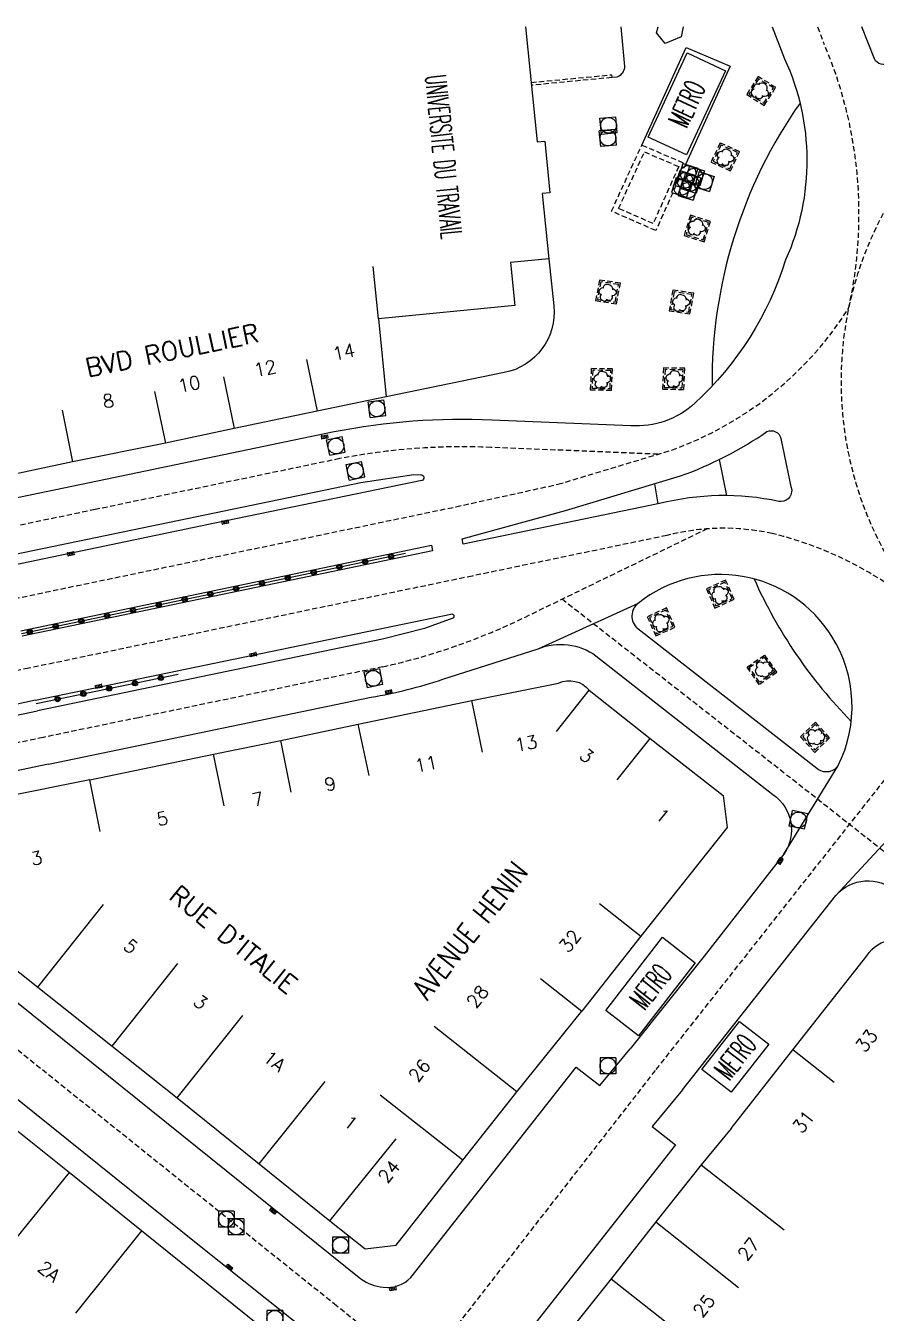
# Model space of a CAD drawing. Header units: millimetres. Extents: x 155000 to 156001, y 122000 to 123001.
# Drawn here: x 155734.9 to 155815.6, y 122878 to 123000.1 of the extents above; entities that cross this region are included whole.
import ezdxf
from ezdxf.enums import TextEntityAlignment as Align

# ---------------------------------------------------------------- set-up
doc = ezdxf.new("R2010")
doc.units = ezdxf.units.MM
doc.linetypes.add('DASHED', pattern=[0.75, 0.5, -0.25])
doc.layers.get('0').update_dxf_attribs({"linetype": 'CONTINUOUS'})
for name, color, linetype in [('W0001', 6, 'DASHED'), ('W0008', 7, 'CONTINUOUS'), ('W0100', 7, 'CONTINUOUS'), ('W0112', 1, 'DASHED'), ('W0300', 7, 'CONTINUOUS'), ('W0322', 7, 'CONTINUOUS'), ('W0334', 7, 'CONTINUOUS'), ('W0400', 7, 'CONTINUOUS'), ('W0420', 7, 'CONTINUOUS'), ('W0984', 7, 'CONTINUOUS'), ('W0989', 7, 'CONTINUOUS'), ('W0991', 7, 'CONTINUOUS'), ('W1102', 7, 'CONTINUOUS')]:
    doc.layers.add(name, color=color, linetype=linetype)
doc.styles.get("Standard").update_dxf_attribs({"font": 'romans.shx', "width": 0.85})

# ---------------------------------------------------------------- blocks, each defined once
blk = doc.blocks.new('T420')
for p, q in [((0.7499999999708962, 0.75), (-0.7500000000291038, 0.75)), ((-0.7500000000291038, 0.75), (-0.7500000000291038, -0.75)), ((0.75, 0.75), (0.75, -0.75)), ((0.7499999999708962, -0.75), (-0.7500000000291038, -0.75))]:
    blk.add_line(p, q)
blk.add_ellipse((0, 0), major_axis=(-0.5303300858918937, 0.5303300858918937), ratio=0.9999999999925214, start_param=3.926990816990981, end_param=10.21017612417057)
blk = doc.blocks.new('T400')
for p, q in [((-0.15, 0.3), (0.15, 0.3)), ((-0.15, -0.25), (-0.15, 0.3)), ((-0.15, 0.15), (0.15, 0.15)), ((-0.15, 0), (0.15, 0)), ((0.15, 0.3), (0.15, -0.25)), ((-0.15, -0.15), (0.15, -0.15)), ((-0.15, -0.25), (-0.15, -0.3)), ((-0.15, -0.3), (0.15, -0.3)), ((0.15, -0.3), (0.15, -0.25))]:
    blk.add_line(p, q)
blk = doc.blocks.new('T300')
for p, q in [((-0.7999991999999999, 0.5142852), (-0.8571420000000001, 0.3428568)), ((-0.8571420000000001, 0.3428568), (-0.8571420000000001, 0.1714284)), ((-0.8571420000000001, 0.1714284), (-0.7428564, 0.05714279999999999)), ((-0.6857135999999999, 0.6285708), (-0.7999991999999999, 0.5142852)), ((-0.7999991999999999, -0.05714279999999999), (-0.7428564, 0.05714279999999999)), ((-0.7428564, 0.05714279999999999), (-0.6857135999999999, 0.1142856)), ((-0.5714279999999999, 0.6857135999999999), (-0.6857135999999999, 0.6285708)), ((-0.4571423999999999, 0.6857135999999999), (-0.5714279999999999, 0.6857135999999999)), ((-0.285714, 0.6285708), (-0.4571423999999999, 0.6857135999999999)), ((-0.285714, 0.6285708), (-0.1714284, 0.7428564)), ((-0.2285712, 0.5714279999999999), (-0.285714, 0.6285708)), ((-0.1714284, 0.7428564), (-0.05714279999999999, 0.7999991999999999)), ((-0.05714279999999999, 0.7999991999999999), (0.05714279999999999, 0.7999991999999999)), ((0.05714279999999999, 0.7999991999999999), (0.2285712, 0.7428564)), ((0.2285712, 0.7428564), (0.3428568, 0.6285708)), ((0.3428568, 0.6285708), (0.3999996, 0.5142852)), ((0.4571423999999999, 0.4571423999999999), (0.3428568, 0.4571423999999999)), ((0.3999996, 0.5142852), (0.3999996, 0.4571423999999999)), ((0.5714279999999999, 0.3999996), (0.4571423999999999, 0.4571423999999999)), ((0.5714279999999999, 0.3999996), (0.6857135999999999, 0.285714)), ((0.6857135999999999, 0.285714), (0.7428564, 0.1714284)), ((0.7428564, 0.05714279999999999), (0.6857135999999999, -0.1714284)), ((0.7428564, 0.1714284), (0.7428564, 0.05714279999999999)), ((-0.7999991999999999, -0.1714284), (-0.7999991999999999, -0.05714279999999999)), ((-0.7999991999999999, -0.2285712), (-0.7999991999999999, -0.1714284)), ((-0.7428564, -0.3428568), (-0.7999991999999999, -0.2285712)), ((-0.6857135999999999, -0.3999996), (-0.7428564, -0.3428568)), ((-0.5142852, -0.4571423999999999), (-0.6857135999999999, -0.3999996)), ((-0.3999996, -0.4571423999999999), (-0.5142852, -0.4571423999999999)), ((-0.3999996, -0.4571423999999999), (-0.3428568, -0.4571423999999999)), ((-0.3428568, -0.4571423999999999), (-0.3428568, -0.3999996)), ((-0.3428568, -0.5142852), (-0.3428568, -0.4571423999999999)), ((-0.285714, -0.6285708), (-0.3428568, -0.5142852)), ((-0.1714284, -0.7428564), (-0.285714, -0.6285708)), ((-0.05714279999999999, -0.7999991999999999), (-0.1714284, -0.7428564)), ((0.05714279999999999, -0.7999991999999999), (-0.05714279999999999, -0.7999991999999999)), ((0.1714284, -0.7428564), (0.05714279999999999, -0.7999991999999999)), ((0.2285712, -0.6857135999999999), (0.1714284, -0.7428564)), ((0.285714, -0.4571423999999999), (0.2285712, -0.4571423999999999)), ((0.285714, -0.6285708), (0.2285712, -0.6857135999999999)), ((0.4571423999999999, -0.3999996), (0.285714, -0.4571423999999999)), ((0.3428568, -0.5142852), (0.285714, -0.6285708)), ((0.3428568, -0.5142852), (0.3428568, -0.4571423999999999)), ((0.5714279999999999, -0.3428568), (0.4571423999999999, -0.3999996)), ((0.6285708, -0.285714), (0.5714279999999999, -0.3428568)), ((0.6857135999999999, -0.1714284), (0.6285708, -0.285714))]:
    blk.add_line(p, q)
blk = doc.blocks.new('t322o')
at = {"color": 0, "linetype": 'Continuous'}
for radius in [0.25, 0.150337]:
    blk.add_circle((0, 0), radius, dxfattribs=at)

msp = doc.modelspace()

# ---------------------------------------------------------------- linework, layer by layer
at = {"layer": 'W0001'}
for points in [[(155809.9816017285, 123000), (155810.5488784886, 122998.5542221789, -0.1583984996285254), (155812.9345619195, 122973.3105378153)], [(155844.0466239512, 123000.0631336955, 61.37503056714937), (155846.2438782431, 123000.1154950205, 0.0162932709077179), (155844.0466239512, 123000.0631336955, 0.0162932709077179)], [(155733.8071526392, 122945.7845693767), (155775.6843002364, 122954.502786111), (155785.3674903729, 122956.633904232), (155796.1813680909, 122959.8808819581, 0.1654458739202609), (155812.9345619195, 122973.3105378153, -0.5083604289266294)], [(155794.8604692187, 122959.4842685204), (155779.0148560478, 122960.1355951147, 0.05892720223742014), (155764.668388692, 122959.0639933959), (155741.4784787192, 122954.2344360624), (155732.4426529854, 122952.3605651002)], [(155821.0367843799, 122943.6398750032, 0.1306633236600903), (155805.6926509405, 122951.9671472675, 0.1170695197536755), (155795.6883806964, 122951.7781535681), (155777.2309407844, 122947.9320344541), (155735.1752919286, 122939.1910329899)], [(155799.5202868363, 122952.4052631887), (155782.345199468, 122944.071992172, -0.05892720223742014), (155768.7636977155, 122939.3272829099), (155745.5737877426, 122934.4977255763), (155736.5368221611, 122932.6293479346)]]:
    msp.add_lwpolyline(points, format="xyb", dxfattribs=at)
at = {"layer": 'W0001', "flags": 128}
for points in [[(155848.1679818413, 122896.8809711059), (155817.1850209896, 122921.0925679521), (155807.1520307722, 122928.9947902472), (155785.755769079, 122945.7267843882)], [(155794.6890898178, 122901.1396325348), (155813.0193453074, 122924.3735534346), (155825.1875492779, 122939.7969657653)]]:
    msp.add_lwpolyline(points, dxfattribs=at)
at = {"layer": 'W0001'}
for points in [[(155735.1752919286, 122939.1910329899), (155678.6796936883, 122927.4722978242)], [(155736.5368221611, 122932.6293479346), (155722.4481628278, 122929.6575017162), (155716.7023493757, 122927.9474046918), (155710.9565432936, 122925.0158097929), (155703.9882216726, 122918.54187328), (155695.9196368036, 122908.8920422933), (155652.7649392476, 122854.7797064505), (155643.8405883424, 122843.6640824586), (155613.0332689868, 122804.6983069272), (155574.1573647622, 122756.9377555877), (155540.7827694078, 122715.040394046), (155526.7071294088, 122697.2636434196), (155499.9736310724, 122663.5565374568), (155480.2417737811, 122638.1172137113), (155384.4881, 122517.415)], [(155835.3103218314, 122821.2499072516), (155778.5576160889, 122867.3047428619), (155764.3662682909, 122878.727157948), (155708.9532915987, 122923.1546838292), (155693.148780354, 122920.4292609083), (155660.3361573275, 122914.4186103263), (155618.4089220177, 122905.8579890612), (155591.4296552407, 122899.1187720515), (155584.013454101, 122889.7702905414)], [(155491.6796002437, 122551.0253907836), (155514.0571937392, 122574.7116543076), (155535.310800203, 122597.4790511719), (155539.5463099737, 122602.4083703012), (155546.4946075126, 122607.9215524816), (155551.603644835, 122614.4556916913), (155557.8366765592, 122621.7045034882), (155567.7482139764, 122632.5266693322), (155570.2005486484, 122634.3643982071), (155580.316446674, 122640.0817700156), (155594.7239469581, 122655.2940617522), (155602.080965714, 122666.9329994417), (155608.8249026444, 122673.9776216104), (155620.984414125, 122686.9438052158), (155638.4573309066, 122701.9519073243), (155674.6293354907, 122747.588795867), (155723.3695801424, 122810.4798902051), (155769.4531295136, 122868.6745830969), (155794.6890898178, 122901.1396325348)]]:
    msp.add_lwpolyline(points, dxfattribs=at)
at = {"layer": 'W0008'}
for points in [[(155805.6847144026, 123000), (155806.8648, 122996.9924, -0.2158573882458631), (155806.9619, 122977.9107, -0.1322721936576512), (155798.3436, 122964.3226, -0.2046106413943278), (155792.2733, 122962.1828), (155779.1239, 122962.7233, 0.05898364283570325), (155764.1567, 122961.603), (155740.9517, 122956.7703), (155731.9161197573, 122954.8981108201)], [(155820.8103112342, 123000, 0.02816652761902284), (155816.8045, 122996.6081, -0.4481767493683909), (155815.3759752201, 122996.9707524339), (155814.1938212257, 123000)], [(155732.9691862135, 122949.8230193803), (155766.6756, 122956.8043), (155771.7031, 122957.563), (155772.3676, 122957.5422, -0.8909614234134656), (155772.4639, 122956.9922), (155752.8321, 122952.9402), (155733.1743795194, 122948.8341218761)], [(155735.8043940177, 122936.1591724571), (155775.2085, 122944.3229, -0.9111680933800859), (155775.3937337441, 122943.9293860308), (155772.7017, 122942.9575), (155768.7419, 122941.9483), (155736.0115052609, 122935.1610317501)], [(155737.0621390614, 122930.097664119), (155767.6507, 122936.4447, 0.03982696941103101), (155774.4442, 122938.1465), (155783.5031, 122941.037, -0.2589377411013392), (155788.9714, 122940.3674), (155805.7604, 122927.2116, -0.412816106278344), (155806.7906, 122921.5587), (155799.2224, 122911.871), (155792.2136026422, 122903.0813351648)], [(155797.1645769933, 122899.1979299048), (155811.7203, 122917.6468, -0.4102441379527866), (155817.4098, 122918.0524), (155840.2611, 122900.245, -0.1868795931092658), (155843.6948, 122894.137), (155845.5174069503, 122882.121885465)]]:
    msp.add_lwpolyline(points, format="xyb", dxfattribs=at)
msp.add_lwpolyline([(155776.2854, 122951.4593), (155786.0823, 122954.1443), (155796.9945, 122957.4208, 0.06435773279274597), (155805.1875, 122961.6268, -0.4783672422501993), (155806.5125, 122960.9787, 0.007969559913665892), (155807.5351000003, 122956.1134, -0.4863692027555555), (155806.3065, 122955.0058, 0.1158015724137004), (155794.991, 122954.7993), (155776.3752, 122950.9602)], format="xyb", close=True, dxfattribs=at)
msp.add_lwpolyline([(155734.439925759, 122942.7350168772), (155773.3591, 122950.8512), (155773.4843, 122950.3193), (155734.5461898396, 122942.2228935228)], dxfattribs=at)
at = {"layer": 'W0008', "flags": 128}
for points in [[(155792.9271, 122942.9654), (155809.9188, 122929.7048, 0.4182415759975829), (155811.9236999998, 122929.9138000001, 0.2622454982470406), (155811.3482, 122942.1968, 0.4484262906077733), (155792.9988, 122945.3684, 0.4858978177751116), (155792.9270999999, 122942.9653999999)], [(155644.111, 122856.7157, 0.1677), (155646.6141, 122856.2478, 0.1188), (155648.5562, 122856.9054, 0.0378), (155649.3942, 122857.5888), (155668.5729, 122881.5625), (155695.6047, 122915.3251, -0.0396), (155703.0818, 122923.5086, -0.0621), (155709.4131, 122928.0917, -0.0543), (155717.0018, 122930.9353, -0.0074), (155721.925, 122932.1981), (155736.0115052609, 122935.1610317501)], [(155737.0621390614, 122930.097664119), (155723.0263, 122927.1576, 0.1503), (155720.6296, 122925.8594, 0.1195), (155719.3144, 122921.5183, 0.1148), (155721.2048, 122917.8299), (155742.5916, 122900.6528), (155766.6872, 122881.2994, 0.1529), (155768.7939, 122880.4971, 0.2398), (155771.4076, 122881.4081), (155787.087, 122901.3493), (155789.3269, 122899.6069), (155792.2136026422, 122903.0813351648)], [(155797.1645769933, 122899.1979299048), (155794.2894, 122895.7424), (155796.5181, 122893.9949), (155780.8408, 122874.0608, 0.1886), (155780.3936, 122871.9868, 0.1999), (155781.6458, 122869.2461), (155795.0552, 122858.3072), (155822.0588, 122836.4096), (155837.5762, 122824.0284)]]:
    msp.add_lwpolyline(points, format="xyb", dxfattribs=at)
msp.add_lwpolyline([(155735.8043940177, 122936.1591724571), (155727.6834, 122934.4037), (155712.4516, 122931.2131), (155679.2990662691, 122924.4413259291)], dxfattribs=at)
msp.add_lwpolyline([(155713.6683, 122914.7475, 0.1242), (155710.1283, 122916.1339, 0.1349), (155707.6781, 122915.4703, 0.095), (155705.9585, 122913.9773), (155677.6093, 122878.5093), (155657.8303, 122853.7974, 0.098), (155656.6566, 122851.5379, 0.1926), (155657.0552, 122849.0099, 0.0741), (155658.1367, 122847.8949), (155666.6324, 122842.4802), (155686.2076, 122830.0657), (155712.6203, 122813.3779, 0.0824), (155714.9142, 122812.4196, 0.1198), (155716.6672, 122812.3429, 0.1634), (155718.2112, 122813.3817), (155721.3764, 122817.4552), (155735.1287, 122834.9791), (155763.2969, 122870.821, 0.2126), (155763.7305, 122873.2757, 0.1769), (155762.2642, 122875.7336), (155751.0685, 122884.6802), (155722.1444, 122907.8984)], format="xyb", close=True, dxfattribs=at)
at = {"layer": 'W0100'}
msp.add_lwpolyline([(155782.2971145778, 123000), (155783.3846233427, 122989.1013385411), (155784.1068, 122989.1734), (155784.5958, 122984.2728), (155783.8736233427, 122984.2007385411), (155784.4905, 122978.0186), (155780.856756413, 122977.6560116202), (155781.2616, 122973.5988), (155768.3405193025, 122972.3094867605), (155769.0777, 122964.9217), (155762.5382, 122963.5587), (155754.6724, 122961.9289), (155748.1465, 122960.5449), (155739.3323, 122958.7497), (155731.4605, 122957.0939)], dxfattribs=at)
for points in [[(155801.2455, 122995.8457), (155797.5639, 122987.873), (155793.9331, 122989.5617), (155797.6147, 122997.5344)], [(155789.9232, 122906.7455), (155795.2931, 122913.6837), (155798.389, 122911.2548), (155793.0191, 122904.3166)], [(155799.0151, 122901.1347), (155802.5786, 122905.6841), (155805.3562, 122903.5394), (155801.7927, 122898.99)]]:
    msp.add_lwpolyline(points, close=True, dxfattribs=at)
for points in [[(155740.9571, 122928.6192), (155752.7138, 122931.0322), (155759.0699, 122932.3343), (155766.4293, 122933.8984), (155777.2142, 122936.1248), (155785.4283, 122937.7852, -0.3444829549444609), (155788.3238999997, 122937.1104999998), (155794.0964, 122932.5333), (155801.0385, 122927.1223), (155801.3994, 122924.1017), (155793.2376, 122913.7733), (155787.631, 122906.6758)], [(155801.8073870973, 122895.5562400272), (155807.6372, 122902.9887), (155814.6658, 122911.9274, -0.4755822299960084), (155819.7834, 122912.5375), (155824.3762045198, 122908.9891690481), (155832.2896, 122902.8754), (155840.5358, 122896.4655), (155839.2956, 122894.9068), (155840.1713, 122894.209), (155840.3985, 122892.7167), (155841.0266, 122892.5282), (155841.4625, 122889.1157), (155842.6091, 122881.6642)]]:
    msp.add_lwpolyline(points, format="xyb", dxfattribs=at)
at = {"layer": 'W0100', "flags": 128}
for points in [[(155740.9571, 122928.6192), (155724.2368, 122925.2454, 0.1339), (155722.6849, 122924.5045, 0.1932), (155721.7306, 122920.9366, 0.04628253127725237), (155722.2307, 122920.02, 0.0655), (155722.8156, 122919.4384), (155736.0503, 122908.9572), (155743.0935, 122903.3519), (155749.2526, 122898.4348), (155757.0276, 122892.1912), (155763.7421, 122886.785), (155767.0734, 122884.1441), (155770.0133, 122884.4784), (155776.3574, 122892.5263), (155781.4736, 122899.0262), (155787.631, 122906.6758)], [(155759.6671, 122874.7461), (155745.8788, 122885.8273), (155739.0149, 122891.3752), (155733.9616, 122895.4301), (155729.1108, 122899.3697), (155724.1997, 122903.2251), (155719.3636, 122907.1615), (155713.1569, 122912.2669, 0.1517), (155711.0181, 122913.1182, 0.1218), (155709.3396, 122912.8248, 0.1213), (155707.8081, 122911.6095), (155704.703, 122907.6603), (155699.6646, 122901.3536), (155694.996, 122895.5086), (155691.2311, 122890.8227), (155686.2254, 122884.5709), (155680.8213, 122877.7898)]]:
    msp.add_lwpolyline(points, format="xyb", dxfattribs=at)
msp.add_lwpolyline([(155801.8073870973, 122895.5562400272), (155798.9404, 122892.0908), (155794.6468, 122886.6758), (155790.4193, 122881.2989), (155786.5405, 122876.4197), (155783.9084, 122873.0776), (155784.3843, 122872.7311), (155784.5965, 122870.6024), (155784.2548, 122870.158), (155798.2671, 122858.9006), (155805.2441, 122853.2606), (155811.4575, 122848.2367), (155817.1796, 122843.5729), (155823.0191, 122838.8658), (155837.2211693482, 122827.6447828345), (155838.9946, 122826.2436)], dxfattribs=at)
at = {"layer": 'W0112'}
msp.add_lwpolyline([(155782.8222309889, 122994.7374529976), (155790.4532818788, 122995.469590239), (155790.4786, 122995.2057), (155782.8485533196, 122994.4736591043)], dxfattribs=at)
for points in [[(155803.2685, 122993.5919), (155804.9384, 122992.561), (155806.0204, 122994.2646), (155804.3505, 122995.2955)], [(155803.4765737774, 122993.6397282999), (155804.8911787806, 122992.7664327147), (155805.8123262226, 122994.2167717001), (155804.3977212194, 122995.0900672853)], [(155797.48, 122987.0254), (155794.647, 122980.6979), (155790.4432, 122982.5338), (155793.3208, 122988.8029)], [(155799.8783, 122987.1885), (155801.726, 122986.357), (155802.6024, 122988.1725), (155800.7547, 122989.004)], [(155800.0803696365, 122987.2620538434), (155801.6543963465, 122986.5537120079), (155802.4003303635, 122988.0989461566), (155800.8263036535, 122988.8072879921)], [(155796.8158102209, 122986.7655053994), (155794.393099905, 122981.3543866126), (155791.1101067333, 122982.7881482483), (155793.5720782181, 122988.1517656501)], [(155797.3245, 122980.2227), (155799.237, 122979.6388), (155799.8355, 122981.5676), (155797.923, 122982.1515)], [(155797.5124182157, 122980.3221624204), (155799.1379898566, 122979.8258637113), (155799.6475817843, 122981.4681375796), (155798.0220101434, 122981.9644362887)], [(155788.9376, 122974.0463), (155790.9171, 122973.7487), (155791.2854, 122975.7083), (155789.3059, 122976.0059)], [(155789.1137575813, 122974.171502003), (155790.7963931999, 122973.9185328895), (155791.1092424187, 122975.583097997), (155789.4266068001, 122975.8360671105)], [(155795.905, 122973.0865), (155797.8845, 122972.7889), (155798.2528, 122974.7485), (155796.2733, 122975.0461)], [(155796.0811575813, 122973.211702003), (155797.7637931999, 122972.9587328895), (155798.0766424187, 122974.623297997), (155796.3940068001, 122974.8762671105)], [(155788.4346, 122965.596), (155790.4495, 122965.5637), (155790.5412, 122967.5701), (155788.5263, 122967.6024)], [(155788.5914980712, 122965.7435041063), (155790.3063047753, 122965.7160147736), (155790.3843019288, 122967.4225958937), (155788.6694952247, 122967.4500852264)], [(155795.2846, 122965.6618), (155797.2995, 122965.6295), (155797.3912, 122967.6359), (155795.3763, 122967.6682)], [(155795.4414980712, 122965.8093041063), (155797.1563047753, 122965.7818147736), (155797.2343019288, 122967.4883958937), (155795.5194952247, 122967.5158852264)], [(155800.2497, 122944.8926), (155802.0714, 122945.7349), (155801.266, 122947.5523), (155799.4443, 122946.71)], [(155800.3250866528, 122945.0927145059), (155801.8744504831, 122945.8090943458), (155801.1906133472, 122947.3521854941), (155799.6412495169, 122946.6358056542)], [(155794.6438, 122942.248), (155796.4655, 122943.0903), (155795.6601, 122944.9077), (155793.8384, 122944.0654)], [(155794.7191866528, 122942.4481145059), (155796.2685504831, 122943.1644943458), (155795.5847133472, 122944.7075854941), (155794.0353495169, 122943.9912056542)], [(155803.3029, 122939.2965), (155804.9554, 122940.4428), (155806.1109, 122938.7945), (155804.4584, 122937.6482)], [(155803.5122562457, 122939.2591694319), (155804.9182535595, 122940.2344763734), (155805.9015437542, 122938.8318305681), (155804.4955464405, 122937.8565236266)], [(155809.7163, 122931.2032), (155811.1304, 122932.5973), (155809.7813, 122934.0736), (155808.3672, 122932.6795)], [(155809.7219343362, 122931.419391904), (155810.9222436482, 122932.6027249158), (155809.7756656638, 122933.857408096), (155808.5753563518, 122932.6740750842)]]:
    msp.add_lwpolyline(points, close=True, dxfattribs=at)
at = {"layer": 'W0322'}
for points in [[(155734.4928202148, 122942.4801002018), (155770.9004, 122950.0954)], [(155735.8705171786, 122935.840502077), (155749.3524, 122938.6112)]]:
    msp.add_lwpolyline(points, dxfattribs=at)
at = {"layer": 'W0334'}
for points in [[(155791.3371308434, 123000), (155791.6836000008, 122996.2452, -0.3182043382698198), (155790.959244961, 122995.2518139732), (155790.4786, 122995.2057)], [(155808.3231237864, 122992.789135296, 0.1566305525306684), (155799.9843672979, 122965.9452557313, 0.1566305525306684)], [(155784.4905, 122978.0186), (155784.9608, 122973.5537, -0.391817648938117), (155780.2557, 122967.2257), (155769.0777, 122964.9217)], [(155803.9691030416, 122947.6591706958, 0.08966295571155435), (155813.1820484611, 122934.1466857173, 0.08966295571155435)]]:
    msp.add_lwpolyline(points, format="xyb", dxfattribs=at)
for points in [[(155795.5348, 122998.4188), (155794.7069, 122999.4604), (155794.8605366358, 123000)], [(155797.2410155662, 123000), (155797.0665, 122999.0601), (155795.5348, 122998.4188)], [(155793.3208, 122988.8029), (155797.5396, 122998.0602), (155801.6988, 122996.2827), (155797.48, 122987.0254)], [(155801.3686211955, 122955.5602647114), (155800.6995456365, 122958.9951590829)], [(155794.5300830985, 122956.6808335425), (155794.8477894057, 122954.7697659594)]]:
    msp.add_lwpolyline(points, dxfattribs=at)
at = {"layer": 'W0334', "flags": 128}
for points in [[(155783.5031, 122941.037), (155792.9988, 122945.3684)], [(155806.7906, 122921.5587), (155811.9236999998, 122929.9138000001)], [(155811.7203, 122917.6468), (155818.1815536592, 122924.5810246169)]]:
    msp.add_lwpolyline(points, dxfattribs=at)
at = {"layer": 'W1102'}
for p, q in [((155761.5179946228, 122968.4535151607), (155762.5382, 122963.5587)), ((155753.6579435996, 122966.8249063533), (155754.6724, 122961.9289)), ((155747.1091474075, 122965.4362723148), (155748.1465, 122960.5449)), ((155738.3344297955, 122963.6491137461), (155739.3323, 122958.7497)), ((155778.225077538, 122931.2280100434), (155777.2142, 122936.1248)), ((155785.2173387866, 122933.1926846099), (155788.3238999997, 122937.1104999998)), ((155767.468756147, 122929.0075531435), (155766.4293, 122933.8984)), ((155760.0733521168, 122927.436026442), (155759.0699, 122932.3343)), ((155790.9898387869, 122928.6154846101), (155794.0964, 122932.5333)), ((155753.7190681769, 122926.134298477), (155752.7138, 122931.0322)), ((155741.9623681769, 122923.721298477), (155740.9571, 122928.6192)), ((155736.0503, 122908.9572), (155742.258687234, 122916.796583136)), ((155789.3146275263, 122916.8733461578), (155793.2376, 122913.7733)), ((155743.0935, 122903.3519), (155749.3206096906, 122911.1764194678)), ((155783.7074763858, 122909.7751487137), (155787.631, 122906.6758)), ((155749.2526, 122898.4348), (155755.4916711325, 122906.2497850546)), ((155781.4736, 122899.0262), (155773.6157849397, 122905.2112418332)), ((155811.5713587375, 122899.9028563556), (155807.6372, 122902.9887)), ((155757.0276, 122892.1912), (155763.28897101, 122899.9883297973)), ((155776.3574, 122892.5263), (155768.5040633186, 122898.7170271761)), ((155763.7421, 122886.785), (155770.0134937511, 122894.5740705748)), ((155798.9404, 122892.0908), (155806.8264084003, 122885.9417454784)), ((155739.0149, 122891.3752), (155732.7287996267, 122883.5979934259)), ((155794.6468, 122886.6758), (155802.4825201119, 122880.4627902359)), ((155745.8788, 122885.8273), (155739.614436851, 122878.0325739408)), ((155790.4193, 122881.2989), (155798.2804993239, 122875.1181601422))]:
    msp.add_line(p, q, dxfattribs=at)
at = {"layer": 'W1102', "flags": 128}
msp.add_lwpolyline([(155768.3405193025, 122972.3094867605), (155767.8440662198, 122977.2847791476)], dxfattribs=at)

# ---------------------------------------------------------------- block references
at = {"layer": 'W0300'}
for p, rotation in [((155804.5909, 122993.9869), 57.57932385824861), ((155801.2647, 122987.6812), 72.76106333956209), ((155798.5526, 122981.0584), 72.76106333956209), ((155790.0806, 122974.8575), 87.3831891435523), ((155797.048, 122973.8977), 87.3831891435523), ((155789.588, 122966.618), 87.3831891435523), ((155796.438, 122966.6838), 87.3831891435523), ((155800.7498, 122946.2433), 113.901032307615), ((155795.1439, 122943.5987), 113.901032307615), ((155804.7966, 122939.0806), 214.748126418765), ((155809.7139, 122932.6752), 214.748126418765)]:
    msp.add_blockref('T300', p, dxfattribs=dict(at, rotation=rotation))
at = {"layer": 'W0322'}
for p, rotation in [((155767.087952041, 122949.297957974), 11.8141135759723), ((155769.534994506, 122949.809800896), 11.8141135759723), ((155762.193867112, 122948.274272132), 11.8141135759723), ((155764.640909577, 122948.786115053), 11.8141135759723), ((155754.852739718, 122946.738743369), 11.8141135759723), ((155757.299782182, 122947.25058629), 11.8141135759723), ((155759.746824647, 122947.762429211), 11.8141135759723), ((155749.958654788, 122945.715057527), 11.8141135759723), ((155752.405697253, 122946.226900448), 11.8141135759723), ((155745.064569859, 122944.691371684), 11.8141135759723), ((155747.511612324, 122945.203214606), 11.8141135759723), ((155737.723442465, 122943.155842921), 11.8141135759723), ((155740.170484929, 122943.667685842), 11.8141135759723), ((155742.617527394, 122944.179528763), 11.8141135759723), ((155735.2764, 122942.644), 11.8141135759723), ((155747.704906255, 122938.272619139), 11.6133133223401), ((155742.807263753, 122937.266091483), 11.6133133223401), ((155745.256085004, 122937.769355311), 11.6133133223401), ((155737.909621251, 122936.259563828), 11.6133133223401), ((155740.358442502, 122936.762827656), 11.6133133223401)]:
    msp.add_blockref('t322o', p, dxfattribs=dict(at, rotation=rotation))
at = {"layer": 'W0400'}
for p, rotation in [((155763.2323, 122961.1199), 277.432702438621), ((155753.7841, 122953.0446), 281.662074175879), ((155739.1554, 122950.0445), 281.662074175879), ((155756.4817, 122940.4824), 101.6133133223402), ((155741.8185, 122937.4675), 101.6133133223402), ((155769.3281, 122936.9515), 102.1260231231369), ((155806.4367, 122920.9223), 146.7956858463972), ((155758.3415, 122887.7284), 230.6801490940424), ((155754.2209, 122882.3831), 50.08818172928794), ((155769.7189, 122880.3533), 100.2285830209757)]:
    msp.add_blockref('T400', p, dxfattribs=dict(at, rotation=rotation))
at = {"layer": 'W0420'}
for p, rotation in [((155790.1723, 122990.6693), 185.480289857502), ((155790.1078, 122989.472), 275.698322499003), ((155797.4075, 122985.4549), 72.76106333956209), ((155797.7063, 122986.1118), 72.76106333956209), ((155797.9658, 122985.1875), 72.76106333956209), ((155798.3253, 122985.8703), 72.76106333956209), ((155799.2558, 122985.3413), 72.76106333956209), ((155797.0774, 122984.801), 72.76106333956209), ((155797.6878, 122984.5094), 72.76106333956209), ((155768.2017, 122963.7938), 187.432702438621), ((155764.313, 122960.2675), 191.706143865435), ((155766.1587, 122957.9161), 191.706143865435), ((155767.8503, 122938.2317), 11.9985939488275), ((155808.1804, 122924.8023), 258.1121887074939)]:
    msp.add_blockref('T420', p, dxfattribs=dict(at, rotation=rotation))
for p in [(155790.1119, 122901.4811), (155753.9157, 122886.9451), (155754.8407, 122886.2118), (155764.7471, 122884.4811), (155758.517, 122877.5421)]:
    msp.add_blockref('T420', p, dxfattribs=at)

# ---------------------------------------------------------------- texts
at = {"layer": 'W0984', "width": 0.5}
for s, rotation, p in [('UNIVERSITE DU TRAVAIL', 275.6983224989422, (155774.5363529009, 122987.7063828665)), ('METRO', 65.05666800113225, (155797.5893, 122992.7037)), ('METRO', 51.88390896254738, (155794.1561, 122909.00015)), ('METRO', 52.32678289893043, (155802.18565, 122902.33705))]:
    msp.add_text(s, height=2, rotation=rotation, dxfattribs=at).set_placement(p, align=Align.MIDDLE)
at = {"layer": 'W0989'}
for s, rotation, p in [('BVD ROULLIER', 11.76432514658472, (155748.768683416, 122969.3399526396)), ("RUE D'ITALIE", 321.0683337023269, (155754.5878058803, 122913.4610524297))]:
    msp.add_text(s, height=1.75, rotation=rotation, dxfattribs=at).set_placement(p, align=Align.MIDDLE)
at = {"layer": 'W0989', "width": 0.8}
msp.add_text('AVENUE HENIN', height=2, rotation=51.72854828897506, dxfattribs=at).set_placement((155777.0236321465, 122914.3576144813), align=Align.MIDDLE)
at = {"layer": 'W0991'}
for s, rotation, p in [('14', 11.70608436764267, (155765.0486414714, 122969.1850679886)), ('12', 11.70608436787862, (155757.5879691112, 122967.639210757)), ('10', 11.97190813383249, (155750.3835455035, 122966.1305893341)), ('8', 11.512051216302, (155742.7217886015, 122964.5426930304)), ('13', 11.42779313015567, (155782.332127538, 122932.0582100434)), ('3', 321.5879751712496, (155788.1035887868, 122930.90408461)), ('11', 11.66388324753022, (155772.8469168425, 122930.1177815934)), ('9', 11.99692410471133, (155763.7710541319, 122928.2217897927)), ('7', 11.57733600697735, (155756.8962101468, 122926.7851624595)), ('5', 11.59857871011955, (155747.8407181769, 122924.927798477)), ('1', 321.6831906707173, (155795.2917205385, 122925.2160133967)), ('3', 11.20783862983993, (155735.9130082906, 122921.182204392)), ('32', 51.6933759768992, (155786.511051956, 122913.3242474357)), ('5', 321.4856248088325, (155744.864943237, 122912.8053915476)), ('3', 321.3979826458404, (155751.4762604626, 122907.5360872964)), ('28', 51.91514263734268, (155777.7400664033, 122908.0422369411)), ('33', 52.31087112866801, (155814.6340280239, 122903.8670416394)), ('1A', 321.234303604641, (155758.4622653585, 122901.9405603277)), ('26', 51.79301589242371, (155772.2363571987, 122901.0335355582)), ('31', 51.8903587715068, (155808.6564522862, 122896.1866263692)), ('1', 321.1606152557887, (155765.7155346884, 122896.1088099886)), ('24', 51.75154902280161, (155769.3523276564, 122891.465459626)), ('27', 51.58879897288968, (155803.4539620951, 122884.1022417006)), ('2A', 321.0523521009809, (155737.1036646827, 122881.990624412)), ('25', 51.8243772766493, (155799.2150694253, 122878.7337211208))]:
    msp.add_text(s, height=1.25, rotation=rotation, dxfattribs=at).set_placement(p, align=Align.MIDDLE)

doc.saveas('drawing.dxf')
